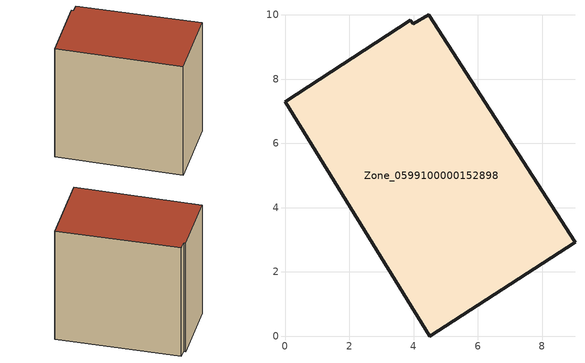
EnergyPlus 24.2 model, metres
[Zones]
Zone_0599100000152898
 floor ground (C_G): 3.99,9.72 4.47,10 9.02,2.93 4.5,0 0,7.3 3.9,9.83 z0
 wall outside (C_F): 4.5,0 9.02,2.93 4.47,10 3.99,9.72 3.9,9.83 0,7.3 4.5,0 z0:8.34
 roof outside (C_R): 4.47,10 3.99,9.72 3.9,9.83 0,7.3 4.5,0 9.02,2.93 z8.34
[BUILDING]
Pand.0599100000152898: North Axis=0; Terrain=City; Loads Convergence Tolerance Value=0.04; Temperature Convergence Tolerance Value=0.4; Solar Distribution=FullExterior; Maximum Number of Warmup Days=25; Minimum Number of Warmup Days=1
[Site:Location]
Rotterdam.The.Hague.AP_ZH_NLD Design_Conditions: Latitude=51.96; Longitude=4.45; Time Zone=1; Elevation=-4.5
[SITE:GROUNDTEMPERATURE:BUILDINGSURFACE]
18, 18, 18, 18, 18, 18, 18, 18, 18, 18, 18, 18
[MATERIAL] Thermal Absorptance=0.9; Solar Absorptance=0.7; Visible Absorptance=0.7
Name | Roughness | Thickness | Conductivity | Density | Specific Heat
G.TI.1975-1991 | MediumSmooth | 0.15 | 0.288461 | 540 | 1210
F.TI.1975-1991 | Rough | 0.3 | 0.230769 | 1920 | 840
R.TI.1975-1991 | MediumRough | 0.2 | 0.153846 | 1500 | 1000
[CONSTRUCTION]
C_G: G.TI.1975-1991
C_F: F.TI.1975-1991
C_R: R.TI.1975-1991
[ZONE]
Zone_0599100000152898: Type=1; Multiplier=1; Ceiling Height=Autocalculate; Volume=Autocalculate; Floor Area=autocalculate; Part of Total Floor Area=Yes
[ZONEINFILTRATION:DESIGNFLOWRATE]
Infil_Zone_0599100000152898: Zone or ZoneList or Space or SpaceList=Zone_0599100000152898; Schedule=AlwaysOn; Design Flow Rate Calculation Method=Flow/Area; Flow Rate per Floor Area=0.003; Constant Term Coefficient=1; Temperature Term Coefficient=0; Velocity Term Coefficient=0; Velocity Squared Term Coefficient=0
[HVACTEMPLATE:ZONE:IDEALLOADSAIRSYSTEM]
Zone_0599100000152898: Maximum Heating Supply Air Temperature=50; Minimum Cooling Supply Air Temperature=13; Maximum Heating Supply Air Humidity Ratio=0.0156; Minimum Cooling Supply Air Humidity Ratio=0.0077; Heating Limit=NoLimit; Cooling Limit=NoLimit; Dehumidification Control Type=ConstantSensibleHeatRatio; Cooling Sensible Heat Ratio=0.7; Dehumidification Setpoint=60; Humidification Control Type=None; Humidification Setpoint=30; Outdoor Air Method=None; Outdoor Air Flow Rate per Person=0.00944; Outdoor Air Flow Rate per Zone Floor Area=0; Outdoor Air Flow Rate per Zone=0; Demand Controlled Ventilation Type=None; Outdoor Air Economizer Type=NoEconomizer; Heat Recovery Type=None; Sensible Heat Recovery Effectiveness=0.7; Latent Heat Recovery Effectiveness=0.65
[ZONECONTROL:THERMOSTAT]
ThermostatControl_Zone_0599100000152898: Zone or ZoneList=Zone_0599100000152898; Control Type Schedule=DualSetpointControlType; Control 1=Thermostat_Zone_0599100000152898; Temperature Difference Between Cutout And Setpoint=0
[THERMOSTATSETPOINT:DUALSETPOINT]
Thermostat_Zone_0599100000152898: Heating Setpoint Temperature Schedule=HeatingSetpoint_Zone_0599100000152898; Cooling Setpoint Temperature Schedule=CoolingSetpoint_Zone_0599100000152898
[SCHEDULE:COMPACT]
HeatingSetpoint_Zone_0599100000152898: Through: 12/31, For: AllDays, Until: 24:00, 21
CoolingSetpoint_Zone_0599100000152898: Through: 12/31, For: AllDays, Until: 24:00, 24
DualSetpointControlType: Through: 12/31, For: AllDays, Until: 24:00, 4
AlwaysOn: Through: 12/31, For: AllDays, Until: 24:00, 1
